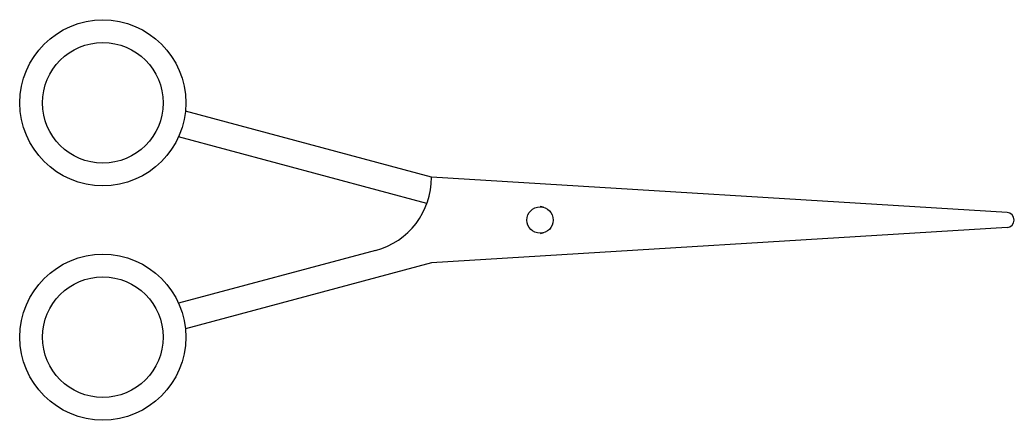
# Model space of a CAD drawing. Header units: inches. Extents: x 151 to 283, y 219 to 272.
import ezdxf

# ---------------------------------------------------------------- set-up
doc = ezdxf.new("R2010")
doc.units = ezdxf.units.IN
doc.header["$MEASUREMENT"] = 0

msp = doc.modelspace()

# ---------------------------------------------------------------- linework, layer by layer
for p, q in [((205.28, 251.1), (172.65, 259.84)), ((204.67, 247.64), (171.74, 256.46)), ((204.67, 247.64), (171.74, 256.46)), ((281.58, 246.43), (205.28, 251.1)), ((220.11, 247.12), (219.66, 247.24)), ((281.58, 244.43), (205.28, 239.77)), ((220.11, 243.74), (219.66, 243.62)), ((197.87, 241.41), (171.74, 234.4)), ((205.28, 239.77), (172.65, 231.02))]:
    msp.add_line(p, q)
for centre, radius in [((161.7, 260.96), 11), ((161.7, 260.96), 8), ((219.66, 245.43), 1.75), ((161.7, 229.9), 11), ((161.7, 229.9), 8)]:
    msp.add_circle(centre, radius)
for centre, radius, start, end in [((195.28, 251.06), 10, 285, 0.1879), ((281.52, 245.43), 1, 273.5, 86.5)]:
    msp.add_arc(centre, radius, start, end)

doc.saveas('drawing.dxf')
